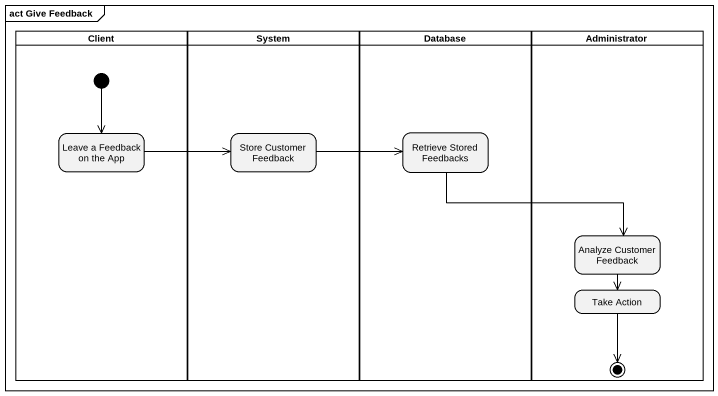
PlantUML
@startuml
mainframe act Give Feedback
hide empty description
state Client <<partition>> {
  state "Leave a Feedback on the App" as Leave_a_Feedback_on_the_App
  [*] --> Leave_a_Feedback_on_the_App
}
state System <<partition>> {
  state "Store Customer Feedback" as Store_Customer_Feedback
}
state "Database" as Database_ <<partition>> {
  state "Retrieve Stored Feedbacks" as Retrieve_Stored_Feedbacks
}
state Administrator <<partition>> {
  state "Analyze Customer Feedback" as Analyze_Customer_Feedback
  state "Take Action" as Take_Action
  Take_Action --> [*]
}
Leave_a_Feedback_on_the_App -right-> Store_Customer_Feedback
Store_Customer_Feedback -right-> Retrieve_Stored_Feedbacks
Retrieve_Stored_Feedbacks -right-> Analyze_Customer_Feedback
Analyze_Customer_Feedback --> Take_Action
@enduml
